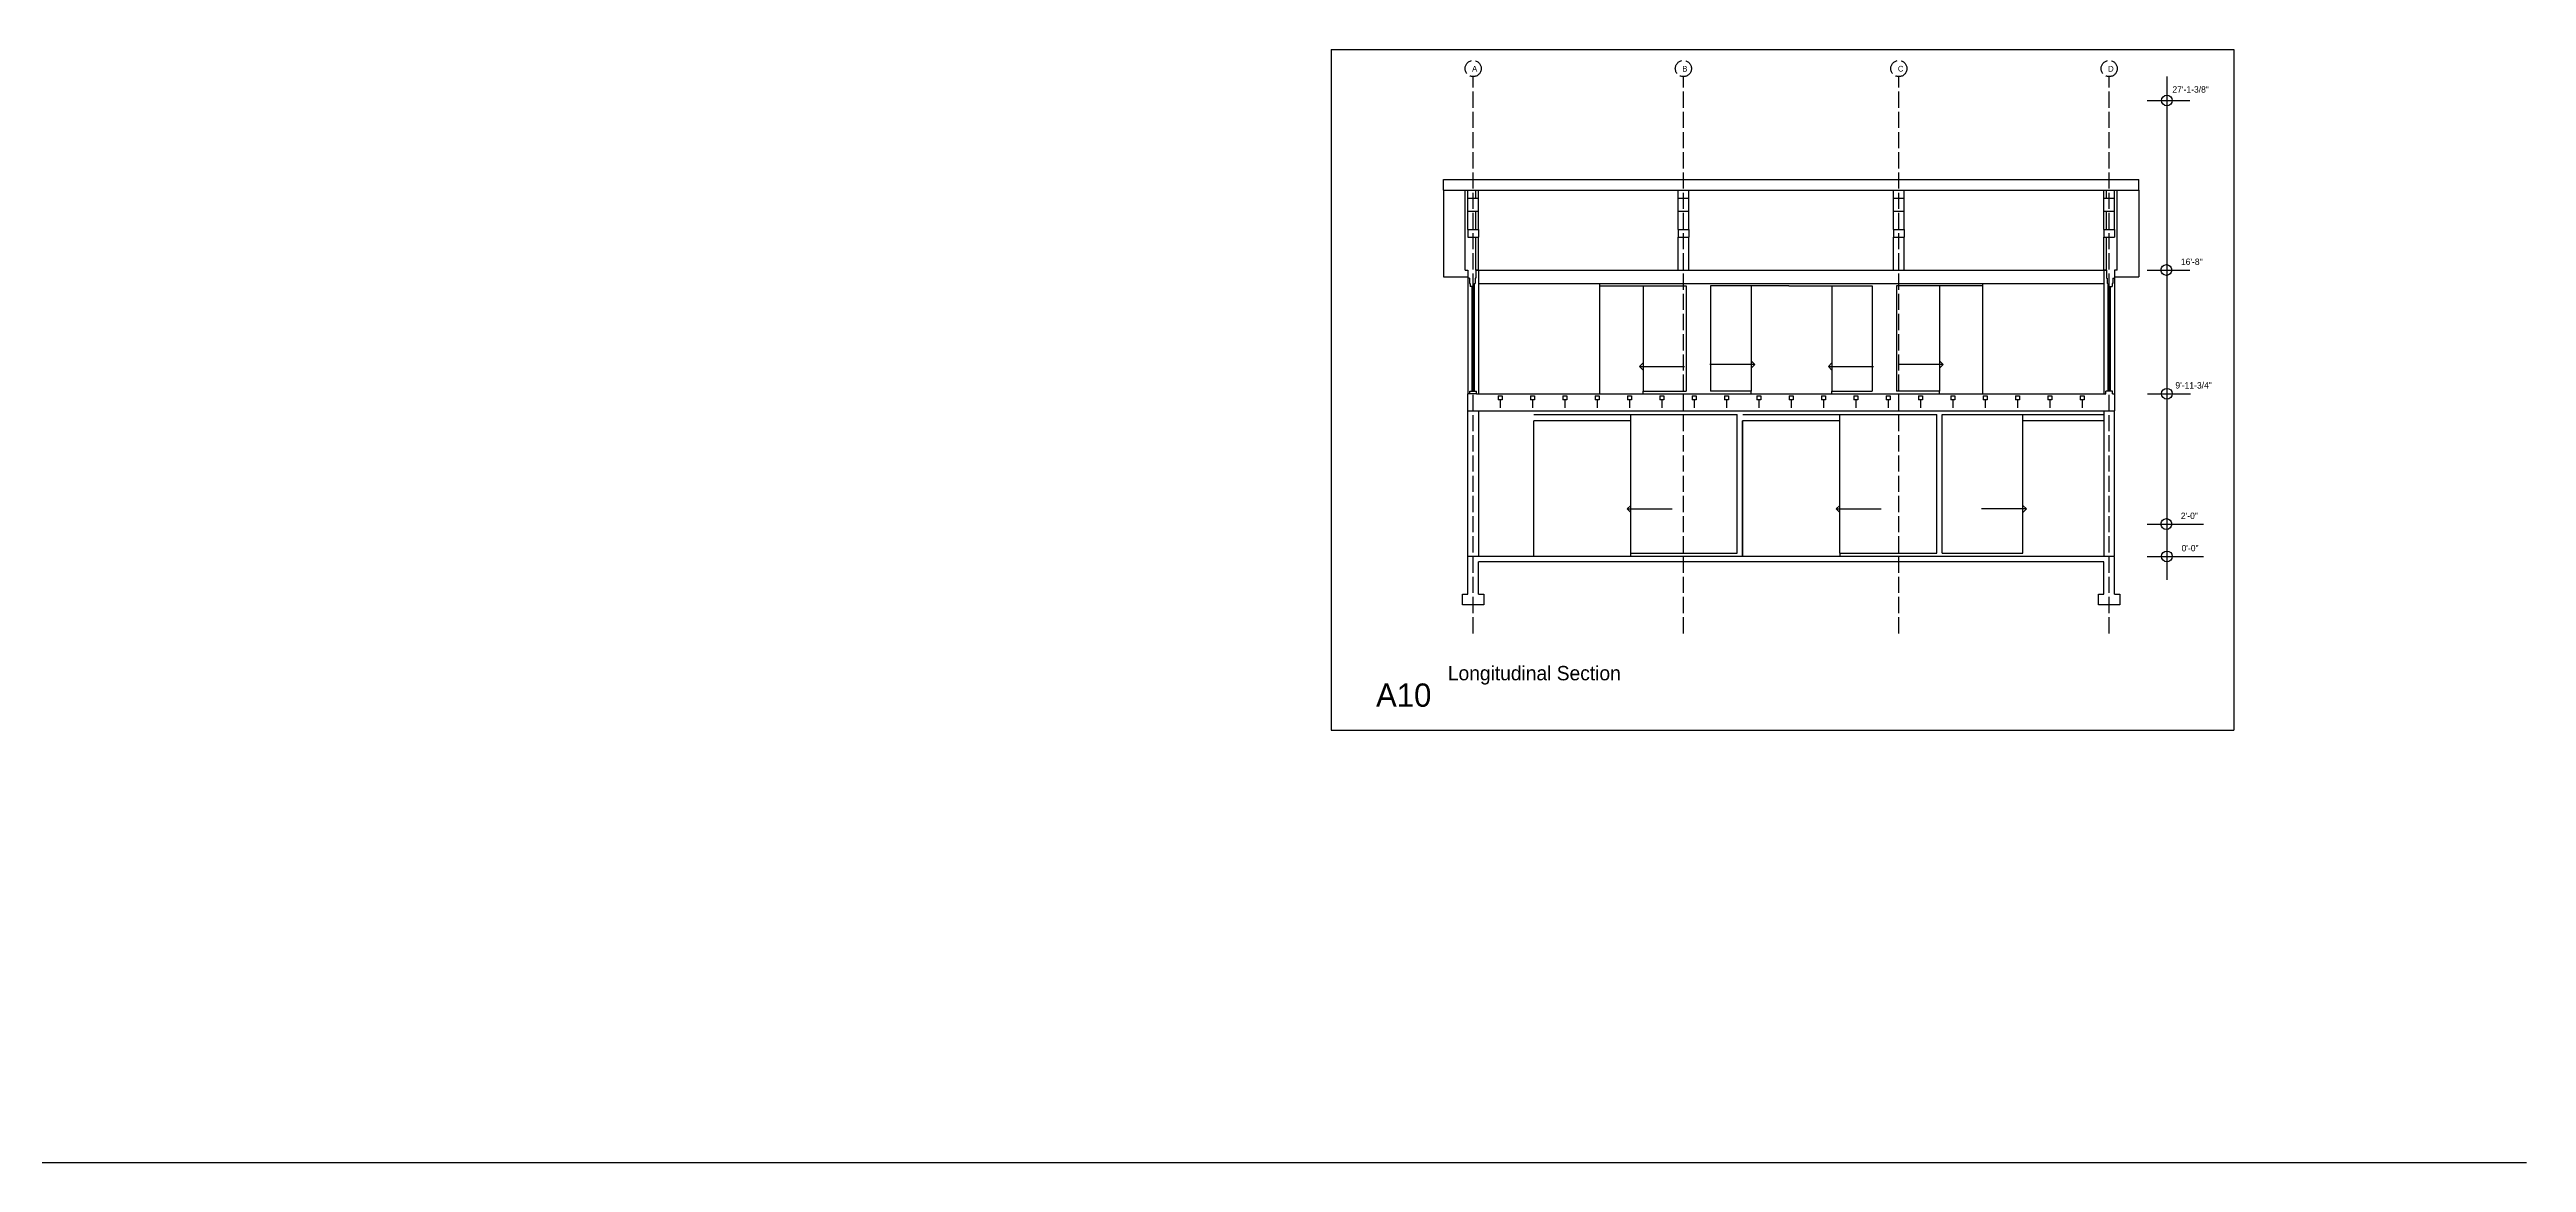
# Model space of a CAD drawing. Header units: inches. Extents: x 967 to 7501, y 257 to 3545.
# Drawn here: x 4519 to 6358, y 257 to 1082 of the extents above; entities that cross this region are included whole.
import ezdxf

# ---------------------------------------------------------------- set-up
doc = ezdxf.new("R2010")
doc.units = ezdxf.units.IN
doc.header["$MEASUREMENT"] = 0
doc.linetypes.add('ACAD_ISO02W100', pattern=[15, 12, -3])
for name, color, linetype in [('const', 7, 'Continuous'), ('e1', 7, 'Continuous'), ('e2', 251, 'Continuous'), ('glass', 172, 'Continuous'), ('grid', 252, 'ACAD_ISO02W100'), ('stairs', 140, 'Continuous'), ('walls', 7, 'Continuous')]:
    doc.layers.add(name, color=color, linetype=linetype)

msp = doc.modelspace()

# ---------------------------------------------------------------- linework, layer by layer
for p, q in [((5470.5, 1082.4), (5470.5, 577.4)), ((5470.5, 1082.4), (6140.6, 1082.4)), ((6140.6, 1082.4), (6140.6, 577.4)), ((5470.5, 577.4), (6140.6, 577.4))]:
    msp.add_line(p, q)
at = {"layer": 'e1'}
for p, q in [((5670.1, 907), (5734.1, 907)), ((5702.1, 907), (5702.1, 829)), ((5734.1, 907), (5734.1, 829)), ((5810.2, 907), (5752.2, 907)), ((5752.2, 907), (5752.2, 829)), ((5782.2, 907), (5782.2, 829)), ((5810.2, 907), (5872.2, 907)), ((5842.2, 907), (5842.2, 829)), ((5872.2, 907), (5872.2, 829)), ((5954.1, 907), (5890.1, 907)), ((5890.1, 907), (5890.1, 829)), ((5922.1, 907), (5922.1, 829)), ((5702.1, 829), (5734.1, 829)), ((5782.2, 829), (5752.2, 829)), ((5842.2, 829), (5872.2, 829)), ((5922.1, 829), (5890.1, 829)), ((5621, 811.5), (5772, 811.5)), ((5693, 708.8), (5693, 811.5)), ((5772, 708.8), (5772, 811.5)), ((5776, 811.5), (5848.9, 811.5)), ((5848, 811.5), (5920, 811.5)), ((5848, 708.8), (5848, 811.5)), ((5920, 708.8), (5920, 811.5)), ((5924, 811.5), (6044, 811.5)), ((5924, 708.8), (5924, 811.5)), ((5984, 708.8), (5984, 811.5)), ((5693, 708.8), (5772, 708.8)), ((5848, 708.8), (5920, 708.8)), ((5924, 708.8), (5984, 708.8)), ((1267.5, 256.6), (6357.7, 256.6))]:
    msp.add_line(p, q, dxfattribs=at)
at = {"layer": 'e2'}
for p, q in [((6090.8, 1062.4), (6090.8, 688.8)), ((6076.1, 1044.6), (6107.9, 1044.6)), ((5554, 978), (5554, 913.7)), ((5572, 972.1), (5572, 978)), ((5580, 972.1), (5580, 978)), ((5728, 972.1), (5728, 978)), ((5736, 972.1), (5736, 978)), ((5887.9, 972.1), (5887.9, 978)), ((5895.9, 972.1), (5895.9, 978)), ((6044, 972.1), (6044, 978)), ((6052, 972.1), (6052, 978)), ((6070, 978), (6070, 913.7)), ((5572, 948.8), (5572, 962.5)), ((5580, 948.8), (5580, 962.5)), ((5728, 948.8), (5728, 962.5)), ((5736, 948.8), (5736, 962.5)), ((5887.9, 948.8), (5887.9, 962.5)), ((5895.9, 948.8), (5895.9, 962.5)), ((6044, 948.8), (6044, 962.5)), ((6052, 948.8), (6052, 962.5)), ((5580, 918.8), (5580, 943.2)), ((5728, 918.8), (5728, 943.2)), ((5736, 918.8), (5736, 943.2)), ((5887.9, 918.8), (5887.9, 943.2)), ((5895.9, 918.8), (5895.9, 943.2)), ((6044, 918.8), (6044, 943.2)), ((5554, 913.7), (5572, 913.7)), ((5572, 912.7), (5572, 827)), ((5575.1, 904.2), (5575.1, 832.8)), ((5576.8, 904.2), (5576.8, 832.8)), ((5580, 918.8), (5578, 918.8)), ((5578, 918.8), (6046, 918.8)), ((5580, 918.8), (5580, 827)), ((5580, 908.8), (6044, 908.8)), ((5670.1, 827), (5670.1, 908.8)), ((5954.1, 827), (5954.1, 908.8)), ((6044, 918.8), (6044, 827)), ((6046, 918.8), (6044, 918.8)), ((6047.1, 904.2), (6047.1, 832.8)), ((6048.8, 904.2), (6048.8, 832.8)), ((6052, 913.7), (6070, 913.7)), ((6052, 912.7), (6052, 827)), ((6076.1, 918.8), (6107.9, 918.8)), ((5702.1, 827), (5702.1, 829)), ((5782.2, 827), (5782.2, 829)), ((5842.2, 827), (5842.2, 829)), ((5922.1, 827), (5922.1, 829)), ((5572, 706.8), (5572, 814.3)), ((5580, 814.3), (5580, 706.3)), ((6044, 814.3), (6044, 706.3)), ((6052, 706.8), (6052, 814.3)), ((6076.5, 827), (6108.3, 827)), ((5693, 807), (5621, 807)), ((5621, 706.3), (5621, 807)), ((5847.9, 807), (5775.9, 807)), ((5775.9, 706.3), (5775.9, 807)), ((5776, 706.3), (5776, 807)), ((6044, 807), (5983.9, 807)), ((6076.1, 730.3), (6118.1, 730.3)), ((5693, 706.3), (5693, 708.8)), ((5848, 708.8), (5848, 706.3)), ((6076.1, 706.3), (6118.1, 706.3))]:
    msp.add_line(p, q, dxfattribs=at)
for centre in [(6090.8, 1044.6), (6090.4, 918.8), (6090.8, 827), (6090.4, 730.3), (6090.8, 706.3)]:
    msp.add_circle(centre, 4, dxfattribs=at)
at = {"layer": 'glass'}
for p, q in [((5576, 904.2), (5576, 832.8)), ((6048, 904.2), (6048, 832.8))]:
    msp.add_line(p, q, dxfattribs=at)
at = {"layer": 'grid'}
for p, q in [((5576, 649.2), (5576, 1062.3)), ((5732, 649.2), (5732, 1062.3)), ((5891.9, 649.2), (5891.9, 1062.3)), ((6048, 649.2), (6048, 1062.3))]:
    msp.add_line(p, q, dxfattribs=at)
for centre in [(5576, 1068.3), (5732, 1068.3), (5891.9, 1068.3), (6048, 1068.3)]:
    msp.add_circle(centre, 6, dxfattribs=at)
at = {"layer": 'stairs'}
for p, q in [((5699.5, 847.3), (5702.1, 849.9)), ((5699.5, 847.3), (5732.8, 847.3)), ((5699.5, 847.3), (5702.1, 844.6)), ((5784.9, 848.7), (5751.5, 848.7)), ((5784.9, 848.7), (5782.2, 851.4)), ((5784.9, 848.7), (5782.2, 846.1)), ((5839.6, 847.3), (5842.2, 849.9)), ((5839.6, 847.3), (5873, 847.3)), ((5839.6, 847.3), (5842.2, 844.6)), ((5924.7, 848.7), (5891.4, 848.7)), ((5924.7, 848.7), (5922.1, 851.4)), ((5924.7, 848.7), (5922.1, 846.1)), ((5690.3, 741.5), (5693, 744.1)), ((5690.3, 741.5), (5723.7, 741.5)), ((5690.3, 741.5), (5693, 738.9)), ((5845.3, 741.5), (5848, 744.1)), ((5845.3, 741.5), (5878.7, 741.5)), ((5845.3, 741.5), (5848, 738.9)), ((5986.6, 741.5), (5953.3, 741.5)), ((5986.6, 741.5), (5984, 744.1)), ((5986.6, 741.5), (5984, 738.9))]:
    msp.add_line(p, q, dxfattribs=at)
at = {"layer": 'walls'}
for p, q in [((5554, 978), (5554, 986)), ((5554, 986), (6070, 986)), ((5554, 978), (6070, 978)), ((5570, 918.8), (5570, 978)), ((5578, 972.1), (5578, 978)), ((6046, 972.1), (6046, 978)), ((6054, 918.8), (6054, 978)), ((6070, 978), (6070, 986)), ((5572, 972.1), (5580, 972.1)), ((5572, 962.5), (5572, 972.1)), ((5572, 962.5), (5580, 962.5)), ((5578, 948.8), (5578, 962.5)), ((5580, 962.5), (5580, 972.1)), ((5728, 972.1), (5736, 972.1)), ((5728, 962.5), (5728, 972.1)), ((5728, 962.5), (5736, 962.5)), ((5736, 962.5), (5736, 972.1)), ((5887.9, 972.1), (5895.9, 972.1)), ((5887.9, 962.5), (5887.9, 972.1)), ((5887.9, 962.5), (5895.9, 962.5)), ((5895.9, 962.5), (5895.9, 972.1)), ((6044, 972.1), (6052, 972.1)), ((6044, 962.5), (6044, 972.1)), ((6044, 962.5), (6052, 962.5)), ((6046, 948.8), (6046, 962.5)), ((6052, 962.5), (6052, 972.1)), ((5572, 948.8), (5580, 948.8)), ((5572, 948.8), (5572, 943.2)), ((5572, 943.2), (5580, 943.2)), ((5578, 918.8), (5578, 943.2)), ((5580, 948.8), (5580, 943.2)), ((5728, 948.8), (5736, 948.8)), ((5728, 948.8), (5728, 943.2)), ((5728, 943.2), (5736, 943.2)), ((5736, 948.8), (5736, 943.2)), ((5887.9, 948.8), (5895.9, 948.8)), ((5887.9, 948.8), (5887.9, 943.2)), ((5887.9, 943.2), (5895.9, 943.2)), ((5895.9, 948.8), (5895.9, 943.2)), ((6044, 948.8), (6052, 948.8)), ((6044, 948.8), (6044, 943.2)), ((6044, 943.2), (6052, 943.2)), ((6046, 918.8), (6046, 943.2)), ((6052, 948.8), (6052, 943.2)), ((5570, 918.8), (5572, 918.8)), ((5572, 918.8), (5572, 912.7)), ((5573.2, 912.7), (5572, 912.7)), ((5573.2, 912.7), (5573.2, 908.8)), ((5573.2, 908.8), (5573.8, 908.8)), ((5573.8, 908.8), (5573.8, 906.7)), ((5576.8, 906.7), (5573.8, 906.7)), ((5575.1, 906.7), (5575.1, 904.2)), ((5575.1, 904.2), (5576.8, 904.2)), ((5576.8, 908.8), (5577.5, 908.8)), ((5576.8, 908.8), (5576.8, 906.7)), ((5576.8, 906.7), (5576.8, 904.2)), ((5577.5, 912.7), (5577.5, 908.8)), ((5578, 912.7), (5577.5, 912.7)), ((5578, 918.8), (5578, 912.7)), ((6046, 918.8), (6046, 912.7)), ((6046, 912.7), (6046.5, 912.7)), ((6046.5, 912.7), (6046.5, 908.8)), ((6047.1, 908.8), (6046.5, 908.8)), ((6047.1, 908.8), (6047.1, 906.7)), ((6047.1, 906.7), (6050.1, 906.7)), ((6047.1, 906.7), (6047.1, 904.2)), ((6048.8, 904.2), (6047.1, 904.2)), ((6048.8, 906.7), (6048.8, 904.2)), ((6050.1, 908.8), (6050.1, 906.7)), ((6050.7, 908.8), (6050.1, 908.8)), ((6050.7, 912.7), (6050.7, 908.8)), ((6050.7, 912.7), (6052, 912.7)), ((6052, 918.8), (6052, 912.7)), ((6054, 918.8), (6052, 918.8)), ((5573.5, 827), (5573.5, 828.8)), ((5573.5, 828.8), (5578.5, 828.8)), ((5575.1, 832.8), (5575.1, 828.8)), ((5576.8, 832.8), (5575.1, 832.8)), ((5575.1, 832.8), (5576.8, 832.8)), ((5576.8, 832.8), (5576.8, 828.8)), ((5578.5, 827), (5578.5, 828.8)), ((6045.5, 827), (6045.5, 828.8)), ((6050.5, 828.8), (6045.5, 828.8)), ((6048.8, 832.8), (6047.1, 832.8)), ((6047.1, 832.8), (6048.8, 832.8)), ((6047.1, 832.8), (6047.1, 828.8)), ((6048.8, 832.8), (6048.8, 828.8)), ((6050.5, 827), (6050.5, 828.8)), ((5578.5, 827), (5572, 827)), ((5572, 814.3), (5572, 827)), ((5572, 814.3), (6052, 814.3)), ((5578.5, 827), (6045.5, 827)), ((5594.5, 825.5), (5597.5, 825.5)), ((5594.5, 825.5), (5594.5, 822.5)), ((5597.5, 822.5), (5594.5, 822.5)), ((5596, 822.5), (5596, 816.5)), ((5597.5, 825.5), (5597.5, 822.5)), ((5618.5, 825.5), (5618.5, 822.5)), ((5618.5, 825.5), (5621.5, 825.5)), ((5621.5, 822.5), (5618.5, 822.5)), ((5620, 822.5), (5620, 816.5)), ((5621.5, 825.5), (5621.5, 822.5)), ((5642.5, 825.5), (5642.5, 822.5)), ((5642.5, 825.5), (5645.5, 825.5)), ((5645.5, 822.5), (5642.5, 822.5)), ((5644, 822.5), (5644, 816.5)), ((5645.5, 825.5), (5645.5, 822.5)), ((5666.5, 825.5), (5666.5, 822.5)), ((5666.5, 825.5), (5669.5, 825.5)), ((5669.5, 822.5), (5666.5, 822.5)), ((5668, 822.5), (5668, 816.5)), ((5669.5, 825.5), (5669.5, 822.5)), ((5690.5, 825.5), (5690.5, 822.5)), ((5690.5, 825.5), (5693.5, 825.5)), ((5693.5, 822.5), (5690.5, 822.5)), ((5692, 822.5), (5692, 816.5)), ((5693.5, 825.5), (5693.5, 822.5)), ((5714.5, 825.5), (5714.5, 822.5)), ((5714.5, 825.5), (5717.5, 825.5)), ((5717.5, 822.5), (5714.5, 822.5)), ((5716, 822.5), (5716, 816.5)), ((5717.5, 825.5), (5717.5, 822.5)), ((5738.5, 825.5), (5738.5, 822.5)), ((5738.5, 825.5), (5741.5, 825.5)), ((5741.5, 822.5), (5738.5, 822.5)), ((5740, 822.5), (5740, 816.5)), ((5741.5, 825.5), (5741.5, 822.5)), ((5762.5, 825.5), (5762.5, 822.5)), ((5762.5, 825.5), (5765.5, 825.5)), ((5765.5, 822.5), (5762.5, 822.5)), ((5764, 822.5), (5764, 816.5)), ((5765.5, 825.5), (5765.5, 822.5)), ((5786.5, 825.5), (5786.5, 822.5)), ((5786.5, 825.5), (5789.5, 825.5)), ((5789.5, 822.5), (5786.5, 822.5)), ((5788, 822.5), (5788, 816.5)), ((5789.5, 825.5), (5789.5, 822.5)), ((5810.5, 825.5), (5810.5, 822.5)), ((5810.5, 825.5), (5813.5, 825.5)), ((5813.5, 822.5), (5810.5, 822.5)), ((5812, 822.5), (5812, 816.5)), ((5813.5, 825.5), (5813.5, 822.5)), ((5834.5, 825.5), (5834.5, 822.5)), ((5834.5, 825.5), (5837.5, 825.5)), ((5837.5, 822.5), (5834.5, 822.5)), ((5836, 822.5), (5836, 816.5)), ((5837.5, 825.5), (5837.5, 822.5)), ((5858.5, 825.5), (5858.5, 822.5)), ((5858.5, 825.5), (5861.5, 825.5)), ((5861.5, 822.5), (5858.5, 822.5)), ((5860, 822.5), (5860, 816.5)), ((5861.5, 825.5), (5861.5, 822.5)), ((5882.5, 825.5), (5882.5, 822.5)), ((5882.5, 825.5), (5885.5, 825.5)), ((5885.5, 822.5), (5882.5, 822.5)), ((5884, 822.5), (5884, 816.5)), ((5885.5, 825.5), (5885.5, 822.5)), ((5906.5, 825.5), (5906.5, 822.5)), ((5906.5, 825.5), (5909.5, 825.5)), ((5909.5, 822.5), (5906.5, 822.5)), ((5908, 822.5), (5908, 816.5)), ((5909.5, 825.5), (5909.5, 822.5)), ((5930.5, 825.5), (5930.5, 822.5)), ((5930.5, 825.5), (5933.5, 825.5)), ((5933.5, 822.5), (5930.5, 822.5)), ((5932, 822.5), (5932, 816.5)), ((5933.5, 825.5), (5933.5, 822.5)), ((5954.5, 825.5), (5954.5, 822.5)), ((5954.5, 825.5), (5957.5, 825.5)), ((5957.5, 822.5), (5954.5, 822.5)), ((5956, 822.5), (5956, 816.5)), ((5957.5, 825.5), (5957.5, 822.5)), ((5978.5, 825.5), (5981.5, 825.5)), ((5978.5, 825.5), (5978.5, 822.5)), ((5981.5, 822.5), (5978.5, 822.5)), ((5980, 822.5), (5980, 816.5)), ((5981.5, 825.5), (5981.5, 822.5)), ((6002.5, 825.5), (6002.5, 822.5)), ((6002.5, 825.5), (6005.5, 825.5)), ((6005.5, 822.5), (6002.5, 822.5)), ((6004, 822.5), (6004, 816.5)), ((6005.5, 825.5), (6005.5, 822.5)), ((6026.5, 825.5), (6026.5, 822.5)), ((6026.5, 825.5), (6029.5, 825.5)), ((6029.5, 822.5), (6026.5, 822.5)), ((6028, 822.5), (6028, 816.5)), ((6029.5, 825.5), (6029.5, 822.5)), ((6050.5, 827), (6052, 827)), ((6052, 827), (6052, 814.3)), ((5572, 678.3), (5572, 706.8)), ((6052, 706.3), (5572, 706.3)), ((6044, 702.3), (5580, 702.3)), ((5580, 678.3), (5580, 702.3)), ((6044, 678.3), (6044, 702.3)), ((6052, 678.3), (6052, 706.3)), ((5568, 670.3), (5568, 678.3)), ((5568, 678.3), (5572, 678.3)), ((5584, 670.3), (5568, 670.3)), ((5580, 678.3), (5584, 678.3)), ((5584, 678.3), (5584, 670.3)), ((6040, 670.3), (6040, 678.3)), ((6040, 678.3), (6044, 678.3)), ((6056, 670.3), (6040, 670.3)), ((6052, 678.3), (6056, 678.3)), ((6056, 678.3), (6056, 670.3))]:
    msp.add_line(p, q, dxfattribs=at)

# ---------------------------------------------------------------- texts
at = {"layer": 'const', "attachment_point": 1}
for s, insert, char_height, width in [('A', (5575.2, 1070.3), 4.26, 1625.197), ('B', (5731.2, 1070.3), 4.26, 1625.197), ('C', (5891.2, 1070.3), 4.26, 1625.197), ('D', (6047.2, 1070.3), 4.26, 1625.197), ('27\'-1-3/8"', (6094.9, 1055.2), 4.74, 1805.775), ('16\'-8"', (6101.2, 927.3), 4.74, 1805.775), ('9\'-11-3/4"', (6097.1, 835.6), 4.74, 1805.775), ('2\'-0"', (6101.2, 738.8), 4.74, 1805.775), ('0\'-0"', (6101.7, 714.8), 4.74, 1805.775), ('Longitudinal Section', (5557.2, 625), 10.656, 4062.993), ('A10', (5503.9, 612), 17.26, 6582.049)]:
    msp.add_mtext(s, dxfattribs=dict(at, insert=insert, char_height=char_height, width=width))

doc.saveas('drawing.dxf')
